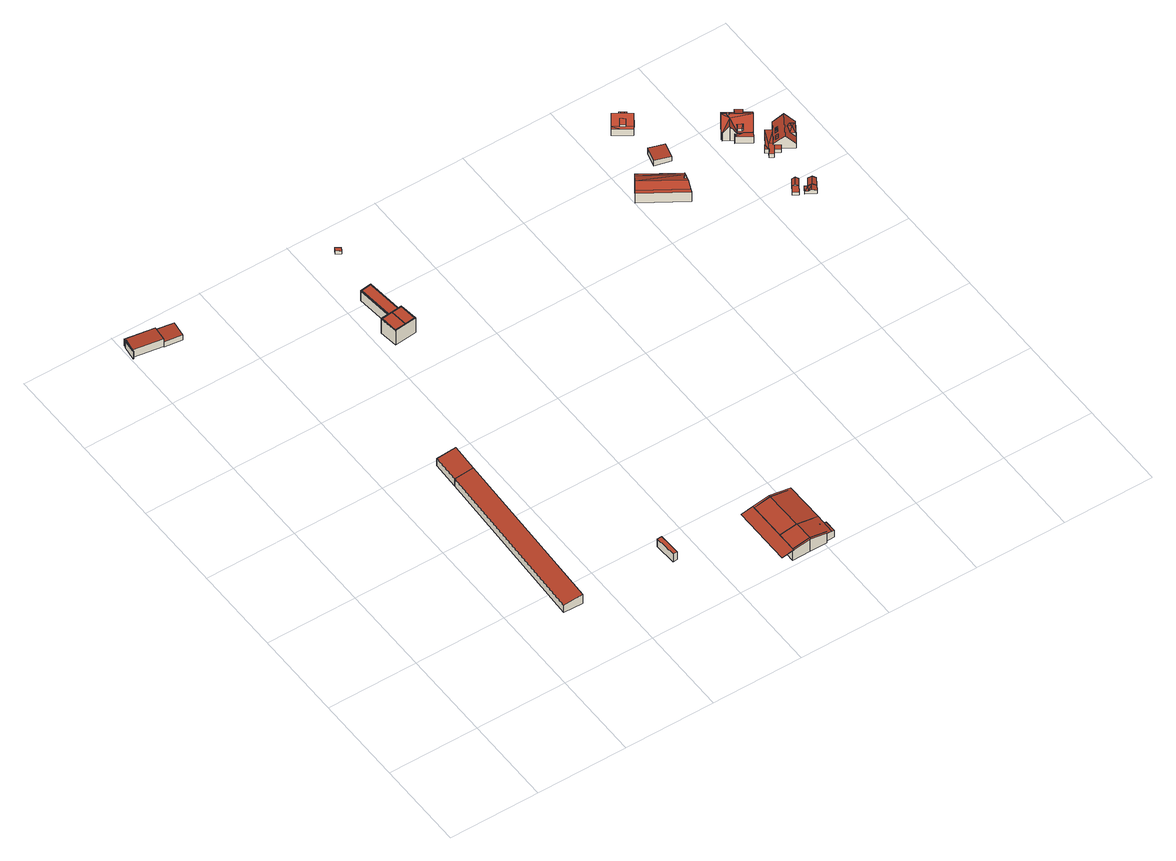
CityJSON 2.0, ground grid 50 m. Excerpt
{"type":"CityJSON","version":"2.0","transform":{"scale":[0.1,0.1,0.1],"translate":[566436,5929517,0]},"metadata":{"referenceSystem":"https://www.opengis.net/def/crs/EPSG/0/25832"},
"CityObjects":{
"building1":{"type":"Building","attributes":{"Grundfläche 2D":"233.204059","Grundhöhe NN":"0.845"},"children":["building1-1"],"geometry":[{"type":"Solid","lod":"3","boundaries":[[[[0,1,2,3,4,5,6,7,8,9]],[[10,11,12,13,14,15]],[[2,16,17,4,3]],[[4,17,18,12,5]],[[5,12,11,6]],[[6,11,19,20,7]],[[8,7,20,21]],[[9,8,21,22]],[[9,22,23,1,0]],[[2,1,23,16]],[[12,18,24,13]],[[19,11,10,25]],[[14,13,24,26]],[[15,14,26,27]],[[10,15,27,25]],[[22,21,20,19,25,27,26,24,18,17,16,23]]]],"semantics":{"surfaces":[{"type":"RoofSurface"},{"type":"WallSurface"},{"type":"GroundSurface"}],"values":[[0,0,1,1,1,1,1,1,1,1,1,1,1,1,1,2]]}}]},
"building1-1":{"type":"BuildingInstallation","parents":["building1"],"geometry":[{"type":"MultiSurface","lod":"3","boundaries":[[[0,3,28,29,30]],[[30,9,0]],[[28,3,4,31]],[[31,8,9,30,29,28]]],"semantics":{"surfaces":[{"type":"RoofSurface"},{"type":"WallSurface"}],"values":[0,1,1,1]}}]},
"building2":{"type":"Building","attributes":{"Grundfläche 2D":"996.846394","Grundhöhe NN":"2.954"},"geometry":[{"type":"Solid","lod":"3","boundaries":[[[[32,33,34,35,36]],[[37,38,39,36,35,34]],[[39,40,32,36]],[[40,41,33,32]],[[41,37,34,33]],[[39,38,37,41,40]]]],"semantics":{"surfaces":[{"type":"RoofSurface"},{"type":"WallSurface"},{"type":"GroundSurface"}],"values":[[0,1,1,1,1,2]]}}]},
"building3":{"type":"Building","attributes":{"Grundfläche 2D":"161.616261","Grundhöhe NN":"2.921"},"geometry":[{"type":"Solid","lod":"3","boundaries":[[[[42,43,36,35,34]],[[44,45,46,34,35,36]],[[46,47,42,34]],[[47,48,43,42]],[[48,44,36,43]],[[46,45,44,48,47]]]],"semantics":{"surfaces":[{"type":"RoofSurface"},{"type":"WallSurface"},{"type":"GroundSurface"}],"values":[[0,1,1,1,1,2]]}}]},
"building4":{"type":"Building","attributes":{"Grundfläche 2D":"30.516420","Grundhöhe NN":"2.735"},"geometry":[{"type":"Solid","lod":"3","boundaries":[[[[49,50,51,52]],[[53,54,52,51]],[[54,55,49,52]],[[55,56,50,49]],[[56,53,51,50]],[[56,55,54,53]]]],"semantics":{"surfaces":[{"type":"RoofSurface"},{"type":"WallSurface"},{"type":"GroundSurface"}],"values":[[0,1,1,1,1,2]]}}]},
"building5":{"type":"Building","attributes":{"Grundfläche 2D":"271.645310","Grundhöhe NN":"2.993"},"children":["building5-1","building5-2","building5-3","building5-4","building5-5"],"geometry":[{"type":"Solid","lod":"3","boundaries":[[[[57,58,59,60,61,62,63,64]],[[65,66,67,68,69,68,67]],[[68,67,66,70,71,72,69]],[[65,67,68,69,73,74,75]],[[76,77,78,79,80],[81,82,83,84]],[[85,86,87,88,89,90]],[[91,92,93,94]],[[78,77,60,59]],[[77,76,61,60]],[[76,80,62,61]],[[95,96,64,63]],[[96,97,57,64]],[[97,98,58,57]],[[72,71,99,100]],[[73,69,72,100,101]],[[75,74,73,101,102,95,63]],[[80,79,78,59,58,98,88,87,86,103,99,71,70,66,65,75,63,62]],[[96,95,102,104]],[[105,97,96,104]],[[90,89,88,98,97,105,106]],[[85,90,106,107]],[[107,103,86,85]],[[82,81,94,93]],[[81,84,91,94]],[[84,83,92,91]],[[83,82,93,92]],[[103,107,106,105,104,102,101,100,99]]]],"semantics":{"surfaces":[{"type":"RoofSurface"},{"type":"WallSurface"},{"type":"GroundSurface"}],"values":[[0,0,0,0,0,0,0,1,1,1,1,1,1,1,1,1,1,1,1,1,1,1,1,1,1,1,2]]}}]},
"building5-1":{"type":"BuildingInstallation","parents":["building5"],"geometry":[{"type":"MultiSurface","lod":"3","boundaries":[[[108,109,110,111]],[[111,110,112,113]],[[113,114,108,111]],[[114,115,109,108]],[[110,109,115,112]]],"semantics":{"surfaces":[{"type":"RoofSurface"},{"type":"WallSurface"}],"values":[0,1,1,1,1]}}]},
"building5-2":{"type":"BuildingInstallation","parents":["building5"],"geometry":[{"type":"MultiSurface","lod":"3","boundaries":[[[116,117,118,119]],[[119,118,120,121]],[[116,119,121,122]],[[117,116,122,123]],[[118,117,123,120]]],"semantics":{"surfaces":[{"type":"RoofSurface"},{"type":"WallSurface"}],"values":[0,1,1,1,1]}}]},
"building5-3":{"type":"BuildingInstallation","parents":["building5"],"geometry":[{"type":"MultiSurface","lod":"3","boundaries":[[[124,125,126,127,128,129]],[[129,128,90,85]],[[124,129,85,86]],[[125,124,86,87]],[[126,125,87,130]],[[127,126,130,89]],[[128,127,89,90]]],"semantics":{"surfaces":[{"type":"RoofSurface"},{"type":"WallSurface"}],"values":[0,1,1,1,1,1,1]}}]},
"building5-4":{"type":"BuildingInstallation","parents":["building5"],"geometry":[{"type":"MultiSurface","lod":"3","boundaries":[[[131,132,133,134,135,136,137,138,139]],[[71,72,136,135]],[[69,73,137,136,72]],[[73,74,138,137]],[[68,131,139,140]],[[132,131,68,141]],[[132,141,142,133]],[[70,71,135,134]]],"semantics":{"surfaces":[{"type":"RoofSurface"},{"type":"WallSurface"}],"values":[0,1,1,1,1,1,1,1]}}]},
"building5-5":{"type":"BuildingInstallation","parents":["building5"],"geometry":[{"type":"MultiSurface","lod":"3","boundaries":[[[143,139,138,144,145,146,134,133,147]],[[144,138,74,75]],[[75,65,66,70,134,146,145,144]],[[142,67,148,143,147,133]],[[139,143,148,140]]],"semantics":{"surfaces":[{"type":"RoofSurface"},{"type":"WallSurface"}],"values":[0,1,1,1,1]}}]},
"building6":{"type":"Building","attributes":{"Grundfläche 2D":"223.610622","Grundhöhe NN":"9.408"},"geometry":[{"type":"Solid","lod":"3","boundaries":[[[[149,150,151,152]],[[150,149,153,154]],[[151,150,154,155]],[[152,151,155,156]],[[149,152,156,153]],[[154,153,156,155]]]],"semantics":{"surfaces":[{"type":"RoofSurface"},{"type":"WallSurface"},{"type":"GroundSurface"}],"values":[[0,1,1,1,1,2]]}}]},
"building7":{"type":"Building","attributes":{"Grundfläche 2D":"204.503436","Grundhöhe NN":"2.757"},"geometry":[{"type":"Solid","lod":"3","boundaries":[[[[157,158,159,160,161,150]],[[159,158,157,162,163,164]],[[158,161,165,166]],[[167,158,166,168]],[[164,167,168,169]],[[160,159,164,169,170]],[[161,160,170,165]],[[169,168,166,165,170]],[[163,162,157,158,167,164]],[[158,157,150,161]]]],"semantics":{"surfaces":[{"type":"RoofSurface"},{"type":"WallSurface"},{"type":"GroundSurface"}],"values":[[0,0,1,1,1,1,1,2,0,0]]}}]},
"building8":{"type":"Building","attributes":{"Grundfläche 2D":"411.983116","Grundhöhe NN":"2.564"},"geometry":[{"type":"Solid","lod":"3","boundaries":[[[[171,159,164,163,172,173]],[[160,159,171,173,151,174]],[[175,164,159,160,176]],[[177,164,175,178]],[[179,174,171,177,178,180]],[[160,174,179,176]],[[178,175,176,179,180]],[[173,171,174,151]],[[172,163,164,177,171,173]]]],"semantics":{"surfaces":[{"type":"RoofSurface"},{"type":"WallSurface"},{"type":"GroundSurface"}],"values":[[0,0,1,1,1,1,2,0,0]]}}]},
"building9":{"type":"Building","attributes":{"Grundfläche 2D":"6.489795","Grundhöhe NN":"2.839"},"geometry":[{"type":"Solid","lod":"3","boundaries":[[[[181,182,183,184]],[[185,186,184,183]],[[186,187,181,184]],[[187,188,182,181]],[[188,185,183,182]],[[188,187,186,185]]]],"semantics":{"surfaces":[{"type":"RoofSurface"},{"type":"WallSurface"},{"type":"GroundSurface"}],"values":[[0,1,1,1,1,2]]}}]},
"building10":{"type":"Building","attributes":{"Grundfläche 2D":"33.279414","Grundhöhe NN":"2.322"},"geometry":[{"type":"Solid","lod":"3","boundaries":[[[[189,190,191,192]],[[193,194,192,191]],[[194,195,189,192]],[[195,196,190,189]],[[196,193,191,190]],[[196,195,194,193]]]],"semantics":{"surfaces":[{"type":"RoofSurface"},{"type":"WallSurface"},{"type":"GroundSurface"}],"values":[[0,1,1,1,1,2]]}}]},
"building11":{"type":"Building","attributes":{"Grundfläche 2D":"307.793769","Grundhöhe NN":"0.900"},"children":["building11-1"],"geometry":[{"type":"Solid","lod":"3","boundaries":[[[[197,198,199,200]],[[201,202,200,199]],[[203,202,201]],[[204,205,203]],[[205,202,203]],[[206,205,204]],[[198,197,207,208]],[[204,203,201,199,198,208,209]],[[206,204,209,210]],[[197,200,202,205,206,210,207]],[[209,208,207,210]]]],"semantics":{"surfaces":[{"type":"RoofSurface"},{"type":"WallSurface"},{"type":"GroundSurface"}],"values":[[0,0,0,0,0,0,1,1,1,1,2]]}}]},
"building11-1":{"type":"BuildingInstallation","parents":["building11"],"geometry":[{"type":"MultiSurface","lod":"3","boundaries":[[[211,212,213,214]],[[214,213,215,216]],[[211,214,216,217]],[[212,211,217,218]],[[213,212,218,215]]],"semantics":{"surfaces":[{"type":"RoofSurface"},{"type":"WallSurface"}],"values":[0,1,1,1,1]}}]},
"building12":{"type":"Building","attributes":{"Grundfläche 2D":"73.565750","Grundhöhe NN":"0.938"},"geometry":[{"type":"Solid","lod":"3","boundaries":[[[[219,220,221,222]],[[223,224,222,221]],[[224,225,219,222]],[[225,226,220,219]],[[226,223,221,220]],[[226,225,224,223]]]],"semantics":{"surfaces":[{"type":"RoofSurface"},{"type":"WallSurface"},{"type":"GroundSurface"}],"values":[[0,1,1,1,1,2]]}}]},
"building13":{"type":"Building","attributes":{"Grundfläche 2D":"99.387229","Grundhöhe NN":"1.027"},"children":["building13-1","building13-2","building13-3","building13-4"],"geometry":[{"type":"Solid","lod":"3","boundaries":[[[[227,228,229,230,231,232]],[[233,230,229,228,227,234,235,236]],[[237,231,230]],[[235,234,238,239,240,241,233,236]],[[242,243,238]],[[239,238,243,244,241,240]],[[242,238,234,227,232,245,246]],[[244,243,242,246,247]],[[237,230,233,241,244,247,248]],[[232,231,237,248,245]],[[247,246,245,248]]]],"semantics":{"surfaces":[{"type":"RoofSurface"},{"type":"WallSurface"},{"type":"GroundSurface"}],"values":[[0,0,0,0,0,0,1,1,1,1,2]]}}]},
"building13-1":{"type":"BuildingInstallation","parents":["building13"],"geometry":[{"type":"MultiSurface","lod":"3","boundaries":[[[249,250,251,252]],[[250,249,253,254]],[[255,251,250,254]],[[255,256,252,251]],[[256,253,249,252]]],"semantics":{"surfaces":[{"type":"RoofSurface"},{"type":"WallSurface"}],"values":[0,1,1,1,1]}}]},
"building13-2":{"type":"BuildingInstallation","parents":["building13"],"geometry":[{"type":"MultiSurface","lod":"3","boundaries":[[[257,258,259,260,261]],[[262,263,259,258]],[[263,264,265,261,260,259]],[[257,261,265,266]],[[258,257,266,262]]],"semantics":{"surfaces":[{"type":"RoofSurface"},{"type":"WallSurface"}],"values":[0,1,1,1,1]}}]},
"building13-3":{"type":"BuildingInstallation","parents":["building13"],"geometry":[{"type":"MultiSurface","lod":"3","boundaries":[[[267,268,269,270,271,272,273,274,275]],[[267,276,240,277,270,269,268]],[[275,274,273,239,278]],[[278,276,267,275]]],"semantics":{"surfaces":[{"type":"RoofSurface"},{"type":"WallSurface"}],"values":[0,1,1,1]}}]},
"building13-4":{"type":"BuildingInstallation","parents":["building13"],"geometry":[{"type":"MultiSurface","lod":"3","boundaries":[[[279,280,281,282,283]],[[284,285,282,281]],[[283,282,285,228]],[[281,280,229,284]]],"semantics":{"surfaces":[{"type":"RoofSurface"},{"type":"WallSurface"}],"values":[0,1,1,1]}}]},
"building14":{"type":"Building","attributes":{"Grundfläche 2D":"13.403107","Grundhöhe NN":"0.815"},"geometry":[{"type":"Solid","lod":"3","boundaries":[[[[286,287,288,289]],[[287,286,290,291]],[[288,287,291,292]],[[289,288,292,293]],[[286,289,293,290]],[[291,290,293,292]]]],"semantics":{"surfaces":[{"type":"RoofSurface"},{"type":"WallSurface"},{"type":"GroundSurface"}],"values":[[0,1,1,1,1,2]]}}]},
"building15":{"type":"Building","attributes":{"Grundfläche 2D":"15.159165","Grundhöhe NN":"0.819"},"geometry":[{"type":"Solid","lod":"3","boundaries":[[[[294,295,296,286]],[[295,297,298,296]],[[297,295,294,299,300]],[[298,297,300,301]],[[286,296,298,301,290]],[[294,286,290,299]],[[300,299,290,301]]]],"semantics":{"surfaces":[{"type":"RoofSurface"},{"type":"WallSurface"},{"type":"GroundSurface"}],"values":[[0,0,1,1,1,1,2]]}}]},
"building16":{"type":"Building","attributes":{"Grundfläche 2D":"20.615524","Grundhöhe NN":"0.807"},"geometry":[{"type":"Solid","lod":"3","boundaries":[[[[302,303,304]],[[303,305,304]],[[305,306,304]],[[306,307,304]],[[308,307,306]],[[308,309,310,307]],[[302,304,311,312]],[[303,302,312,313]],[[305,303,313,314]],[[309,308,306,305,314,315]],[[310,309,315,316]],[[304,307,310,316,311]],[[311,316,315,314,313,312]]]],"semantics":{"surfaces":[{"type":"RoofSurface"},{"type":"WallSurface"},{"type":"GroundSurface"}],"values":[[0,0,0,0,0,0,1,1,1,1,1,1,2]]}}]},
"building17":{"type":"Building","attributes":{"Grundfläche 2D":"19.319462","Grundhöhe NN":"0.830"},"geometry":[{"type":"Solid","lod":"3","boundaries":[[[[317,318,307,319]],[[320,319,307]],[[321,322,319,320]],[[318,317,323,311]],[[321,320,307,318,311,316]],[[322,321,316,324]],[[323,317,319,322,324]],[[311,323,324,316]]]],"semantics":{"surfaces":[{"type":"RoofSurface"},{"type":"WallSurface"},{"type":"GroundSurface"}],"values":[[0,0,0,1,1,1,1,2]]}}]},
"building18":{"type":"Building","attributes":{"Grundfläche 2D":"218.559813","Grundhöhe NN":"0.679"},"children":["building18-1","building18-2"],"geometry":[{"type":"Solid","lod":"3","boundaries":[[[[325,326,327,328,329]],[[330,331,332,333,334,335,336],[329,328,337,338,339,325]],[[336,335,340,341]],[[340,342,343,344]],[[336,344,331,330]],[[344,336,341]],[[344,341,340]],[[345,346,347,331,344]],[[343,348,349,344]],[[350,351,345,344,349]],[[352,353,354,355]],[[356,355,357]],[[352,355,356]],[[352,356,358]],[[328,327,337]],[[326,325,339]],[[337,327,326,339,338]],[[335,334,333,332,359,360]],[[342,340,335,360,361]],[[343,342,361,362]],[[348,343,362,363]],[[349,348,363,364]],[[350,349,364,365,356,351]],[[351,356,357,345]],[[347,346,345,357,355,354]],[[331,347,354,366,359,332]],[[358,356,365,367]],[[352,358,367,368]],[[353,352,368,369]],[[354,353,369,366]],[[369,368,367,365,364,363,362,361,360,359,366]]]],"semantics":{"surfaces":[{"type":"RoofSurface"},{"type":"WallSurface"},{"type":"GroundSurface"}],"values":[[0,0,0,0,0,0,0,0,0,0,0,0,0,0,1,1,1,1,1,1,1,1,1,1,1,1,1,1,1,1,2]]}}]},
"building18-1":{"type":"BuildingInstallation","parents":["building18"],"geometry":[{"type":"MultiSurface","lod":"3","boundaries":[[[370,371,372,373,374]],[[374,373,375,376]],[[370,374,376,330,377]],[[372,371,370,377,378,379]],[[373,372,379,341,375]]],"semantics":{"surfaces":[{"type":"RoofSurface"},{"type":"WallSurface"}],"values":[0,1,1,1,1]}}]},
"building18-2":{"type":"BuildingInstallation","parents":["building18"],"geometry":[{"type":"MultiSurface","lod":"3","boundaries":[[[380,381,382,383,384,385,386,387]],[[388,381,380,389]],[[380,387,390,391]],[[389,380,391,392]],[[389,392,388]],[[390,387,386,385,384,393,394]]],"semantics":{"surfaces":[{"type":"RoofSurface"},{"type":"WallSurface"}],"values":[0,0,1,1,1,1]}}]},
"building19":{"type":"Building","attributes":{"Grundfläche 2D":"217.462297","Grundhöhe NN":"0.770"},"children":["building19-1","building19-2","building19-3","building19-4"],"geometry":[{"type":"Solid","lod":"3","boundaries":[[[[395,396,397]],[[397,396,398]],[[395,399,396]],[[400,401,398,396,402]],[[396,399,403,404,402]],[[405,406,407,408,409,410]],[[411,412,413,409,408],[414,415,398,401,400,402,404,403,399,416,417]],[[418,419,420,421,422,423]],[[424,425,426,427]],[[428,429,430]],[[431,429,428]],[[432,428,430,433]],[[434,432,433,435]],[[395,416,399]],[[414,417,395,397,415]],[[416,395,417]],[[415,397,398]],[[425,436,437,411,408,407,406,418,423,426]],[[413,412,411,437,438]],[[410,409,413,438,439]],[[429,431,419,418,406,405,410,439,440]],[[419,431,428,420]],[[441,421,420,428,432,442]],[[422,421,441,443]],[[426,423,422,443,444,427]],[[424,427,444,445]],[[425,424,445,436]],[[430,429,440,446]],[[433,430,446,447]],[[435,433,447,448]],[[434,435,448,449]],[[432,434,449,442]],[[446,440,439,438,437,436,445,444,443,441,442,449,448,447]]]],"semantics":{"surfaces":[{"type":"RoofSurface"},{"type":"WallSurface"},{"type":"GroundSurface"}],"values":[[0,0,0,0,0,0,0,0,0,0,0,0,0,1,1,1,1,1,1,1,1,1,1,1,1,1,1,1,1,1,1,1,2]]}}]},
"building19-1":{"type":"BuildingInstallation","parents":["building19"],"geometry":[{"type":"MultiSurface","lod":"3","boundaries":[[[450,451,452,453]],[[454,455,453,452]],[[456,457,451,450]],[[455,456,450,453]]],"semantics":{"surfaces":[{"type":"RoofSurface"},{"type":"WallSurface"}],"values":[0,1,1,1]}}]},
"building19-2":{"type":"BuildingInstallation","parents":["building19"],"geometry":[{"type":"MultiSurface","lod":"3","boundaries":[[[458,459,460,461]],[[461,460,462,463]],[[458,461,463,464]],[[459,458,464,465]],[[460,459,465,462]]],"semantics":{"surfaces":[{"type":"RoofSurface"},{"type":"WallSurface"}],"values":[0,1,1,1,1]}}]},
"building19-3":{"type":"BuildingInstallation","parents":["building19"],"geometry":[{"type":"MultiSurface","lod":"3","boundaries":[[[466,467,468,469]],[[469,468,470,471]],[[466,469,471,472]],[[467,466,472,473]],[[468,467,473,470]]],"semantics":{"surfaces":[{"type":"RoofSurface"},{"type":"WallSurface"}],"values":[0,1,1,1,1]}}]},
"building19-4":{"type":"BuildingInstallation","parents":["building19"],"geometry":[{"type":"MultiSurface","lod":"3","boundaries":[[[452,451,474,475,476]],[[457,477,474,451]],[[475,474,477,478]],[[476,475,478,479]],[[479,454,452,476]]],"semantics":{"surfaces":[{"type":"RoofSurface"},{"type":"WallSurface"}],"values":[0,1,1,1,1]}}]}
},
"vertices":[
[11,2844,59],[10,2836,60],[12,2835,60],[14,2843,59],[14,2845,59],[173,2820,59],[186,2906,51],[25,2930,51],[23,2916,52],[22,2916,52],[187,2908,36],[186,2906,36],[173,2820,43],[173,2816,43],[270,2801,43],[284,2893,36],[12,2835,8],[14,2845,8],[173,2820,8],[186,2906,8],[25,2930,8],[23,2916,8],[22,2916,8],[10,2836,8],[173,2816,8],[187,2908,8],[270,2801,8],[284,2893,8],
[25,2915,60],[23,2916,60],[22,2916,60],[25,2915,52],
[739,353,77],[844,349,93],[881,1298,93],[778,1302,78],[776,1302,77],[881,1298,30],[778,1302,30],[776,1302,30],[739,353,30],[844,349,30],
[887,1451,93],[782,1455,77],[776,1302,29],[778,1302,29],[881,1298,29],[887,1451,29],[782,1455,29],
[1343,326,80],[1368,327,80],[1363,448,80],[1338,447,80],[1363,448,27],[1338,447,27],[1343,326,27],[1368,327,27],
[1084,2517,100],[1106,2298,100],[1109,2298,100],[1088,2514,100],[1145,2520,100],[1167,2304,100],[1169,2304,100],[1147,2523,100],[1110,2298,130],[1109,2298,130],[1110,2296,130],[1121,2201,130],[1121,2198,130],[1050,2292,128],[1046,2292,128],[1057,2191,128],[1180,2203,128],[1179,2207,128],[1169,2304,128],[1145,2520,96],[1088,2514,96],[1109,2298,96],[1110,2298,96],[1167,2304,96],[1150,2314,96],[1151,2310,96],[1141,2309,96],[1140,2313,96],[1079,2320,62],[1081,2295,62],[1084,2296,62],[1106,2298,62],[1104,2320,62],[1104,2323,62],[1140,2313,106],[1141,2309,106],[1151,2310,106],[1150,2314,106],[1169,2304,96],[1147,2523,96],[1084,2517,96],[1106,2298,96],[1046,2292,30],[1057,2191,30],[1180,2203,30],[1169,2304,30],[1081,2295,30],[1147,2523,30],[1084,2517,30],[1104,2323,30],[1079,2320,30],
[1154,2314,103],[1154,2310,103],[1162,2311,103],[1162,2314,103],[1162,2311,96],[1162,2314,96],[1154,2314,96],[1154,2310,96],
[1131,2311,103],[1131,2308,103],[1139,2308,103],[1139,2312,103],[1139,2308,96],[1139,2312,96],[1131,2311,96],[1131,2308,96],
[1081,2295,64],[1084,2296,64],[1082,2318,64],[1104,2320,64],[1104,2323,64],[1079,2320,64],[1082,2318,62],
[1121,2201,132],[1059,2195,132],[1050,2289,132],[1050,2292,132],[1046,2292,132],[1057,2191,132],[1180,2203,132],[1179,2207,132],[1177,2207,132],[1177,2207,128],[1059,2195,128],[1050,2289,128],
[1167,2301,132],[1169,2304,132],[1110,2298,132],[1109,2298,132],[1110,2296,132],[1167,2301,128],
[1742,3,96],[1808,4,108],[1807,340,108],[1741,340,96],[1742,3,94],[1808,4,106],[1807,340,106],[1741,340,94],
[1904,4,125],[1904,14,125],[1903,119,125],[1808,119,108],[1808,12,108],[2025,5,102],[2025,119,102],[2002,119,106],[1808,12,28],[1904,14,28],[2002,14,106],[2002,14,28],[2002,119,28],[1808,119,28],
[1902,332,125],[2024,341,102],[1902,341,125],[1807,330,108],[2002,119,26],[1808,119,26],[2001,332,106],[2001,332,26],[1807,330,26],[1902,332,26],
[1181,2811,50],[1192,2829,50],[1166,2845,50],[1155,2827,50],[1166,2845,28],[1155,2827,28],[1181,2811,28],[1192,2829,28],
[2053,92,70],[2002,92,73],[2002,27,73],[2054,27,70],[2002,27,23],[2054,27,23],[2053,92,23],[2002,92,23],
[2503,2306,75],[2725,2163,75],[2731,2180,77],[2513,2322,77],[2745,2222,95],[2537,2358,95],[2762,2270,77],[2767,2283,75],[2563,2397,77],[2572,2410,75],[2503,2306,9],[2725,2163,9],[2767,2283,9],[2572,2410,9],
[2752,2247,99],[2745,2252,99],[2740,2247,99],[2748,2241,99],[2740,2247,89],[2748,2241,89],[2752,2247,86],[2745,2252,86],
[2794,2429,41],[2815,2510,41],[2729,2532,47],[2708,2451,47],[2729,2532,9],[2708,2451,9],[2794,2429,9],[2815,2510,9],
[2746,2668,64],[2713,2690,64],[2690,2706,64],[2658,2728,64],[2686,2699,57],[2741,2661,57],[2679,2760,111],[2767,2700,111],[2739,2719,111],[2733,2724,111],[2653,2721,57],[2788,2731,64],[2756,2752,64],[2734,2767,64],[2700,2790,64],[2794,2739,57],[2739,2776,57],[2706,2799,57],[2741,2661,10],[2794,2739,10],[2706,2799,10],[2653,2721,10],
[2734,2726,114],[2741,2721,114],[2743,2725,114],[2737,2730,114],[2734,2726,107],[2741,2721,107],[2743,2725,101],[2737,2730,101],
[2710,2743,114],[2716,2739,114],[2718,2742,114],[2716,2744,114],[2712,2746,114],[2716,2739,107],[2718,2742,102],[2716,2744,102],[2712,2746,102],[2710,2743,106],
[2736,2770,79],[2734,2767,81],[2720,2749,94],[2719,2747,96],[2727,2742,96],[2731,2739,96],[2742,2732,95],[2756,2752,81],[2757,2755,79],[2736,2770,62],[2720,2749,93],[2757,2755,62],
[2711,2725,97],[2706,2728,97],[2690,2705,80],[2713,2689,80],[2729,2713,97],[2690,2705,63],[2713,2689,63],
[3185,1947,28],[3158,1964,28],[3135,1930,28],[3162,1912,28],[3185,1947,8],[3158,1964,8],[3135,1930,8],[3162,1912,8],
[3210,1984,28],[3196,1993,38],[3171,1956,38],[3181,2002,28],[3157,1965,28],[3210,1984,8],[3181,2002,8],[3157,1965,8],
[3221,1925,24],[3207,1934,24],[3220,1924,24],[3188,1903,24],[3202,1894,25],[3235,1915,37],[3216,1886,37],[3238,1872,27],[3256,1902,27],[3220,1924,8],[3221,1925,8],[3207,1934,8],[3188,1903,8],[3238,1872,8],[3256,1902,8],
[3245,1963,29],[3220,1924,29],[3263,1952,40],[3238,1913,40],[3256,1902,29],[3280,1941,29],[3245,1963,8],[3280,1941,8],
[3199,2427,91],[3216,2453,81],[3184,2475,81],[3167,2449,91],[3169,2448,91],[3130,2439,118],[3223,2377,118],[3259,2432,56],[3220,2459,56],[3187,2480,56],[3134,2515,56],[3119,2446,118],[3184,2475,61],[3212,2457,61],[3216,2453,61],[3098,2461,118],[3119,2447,118],[3064,2409,56],[3068,2407,56],[3123,2427,105],[3126,2367,56],[3149,2352,56],[3189,2326,56],[3063,2400,56],[3093,2381,105],[3111,2368,74],[3122,2361,56],[3101,2354,50],[3175,2305,50],[3189,2326,52],[3149,2352,52],[3122,2361,52],[3126,2367,52],[3111,2368,52],[3259,2432,7],[3134,2515,7],[3064,2409,7],[3068,2407,7],[3063,2400,7],[3093,2381,7],[3122,2361,7],[3189,2326,7],[3111,2368,7],[3101,2354,7],[3175,2305,7],
[3132,2442,122],[3122,2448,122],[3121,2449,122],[3117,2443,122],[3128,2437,122],[3117,2443,115],[3128,2437,115],[3132,2442,115],[3122,2448,115],[3121,2449,115],
[3146,2359,79],[3165,2378,86],[3158,2382,86],[3157,2383,86],[3141,2393,86],[3137,2387,84],[3137,2386,84],[3127,2372,79],[3165,2377,86],[3151,2356,79],[3127,2372,60],[3146,2359,60],[3151,2356,60],[3137,2387,78],[3137,2386,78],
[3377,2254,65],[3348,2239,78],[3346,2205,65],[3325,2219,65],[3355,2268,66],[3330,2250,78],[3327,2233,71],[3330,2251,78],[3351,2265,68],[3350,2265,68],[3283,2305,38],[3230,2224,38],[3234,2222,42],[3277,2194,93],[3353,2313,93],[3307,2342,38],[3322,2165,38],[3347,2204,38],[3398,2283,38],[3347,2207,39],[3346,2205,39],[3356,2267,65],[3377,2254,40],[3230,2224,36],[3233,2228,36],[3215,2240,36],[3182,2188,36],[3203,2174,36],[3234,2222,36],[3246,2182,34],[3261,2204,34],[3234,2222,34],[3219,2199,34],[3215,2240,34],[3283,2305,35],[3252,2325,32],[3233,2228,35],[3198,2213,34],[3200,2245,32],[3181,2223,32],[3197,2247,32],[3261,2204,8],[3322,2165,8],[3398,2283,8],[3307,2342,8],[3283,2305,8],[3182,2188,8],[3198,2213,8],[3203,2174,8],[3219,2199,8],[3246,2182,8],[3252,2325,8],[3200,2245,8],[3197,2247,8],[3181,2223,8],
[3259,2224,63],[3266,2235,63],[3256,2241,52],[3250,2230,52],[3256,2241,51],[3250,2230,51],[3259,2224,62],[3266,2235,62],
[3289,2291,52],[3283,2283,52],[3293,2276,63],[3299,2285,63],[3293,2276,62],[3299,2285,62],[3289,2291,51],[3283,2283,51],
[3279,2277,52],[3272,2266,52],[3282,2260,63],[3289,2270,63],[3282,2260,62],[3289,2270,62],[3279,2277,51],[3272,2266,51],
[3266,2234,64],[3273,2245,64],[3263,2252,52],[3266,2234,63],[3273,2245,63],[3263,2252,51]
]}
